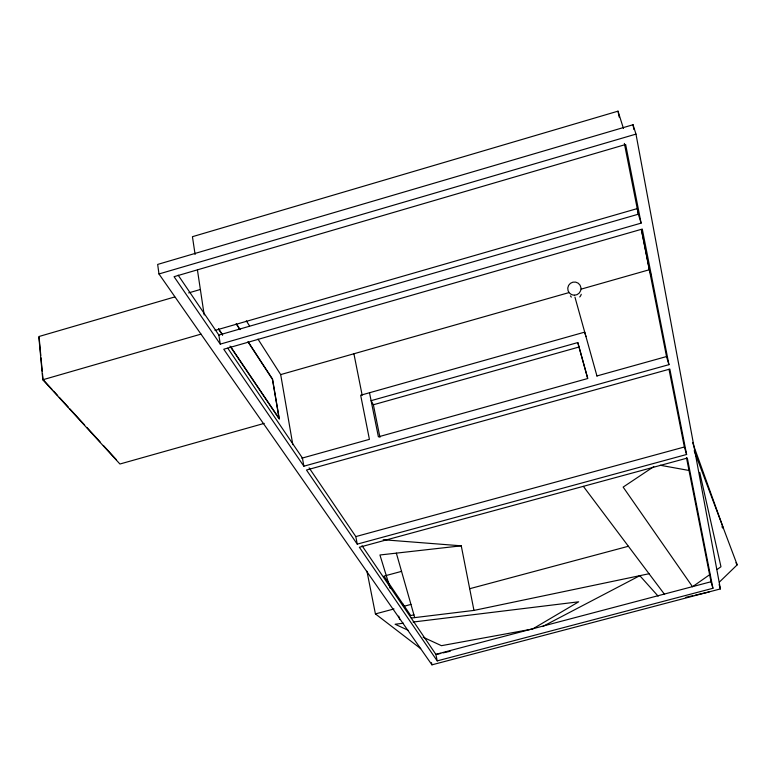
<?xml version="1.0" encoding="UTF-8"?>
<svg xmlns="http://www.w3.org/2000/svg" width="776" height="776" viewBox="0 0 776 776"><rect width="100%" height="100%" fill="white"/><g stroke="black" fill="none" stroke-linecap="round" stroke-linejoin="round"><path stroke-width="1.16" d="M719.362 582.097L737.2 564.841L694.19 450.701M710.176 574.337L692.522 586.734L623.147 487.095L653.79 466.618M717.043 569.516L720.972 566.761L699.729 472.419M542.56 626.562L639.812 575.685L658.135 596.152M623.438 128.428L618.006 111.162L192.438 236.69L195.106 254.48M633.003 124.752L157.664 264.422L158.973 273.967L431.951 664.838L720.409 588.916L635.981 134.112L633.003 124.752L633.885 129.514M158.973 273.967L635.981 134.112M174.687 296.965L38.8 336.561L42.806 379.765L119.931 464.009L264.199 423.386M188.626 292.901L200.247 289.516M42.806 379.765L201.032 334.116M215 330.401L637.203 208.608M178.15 275.16L218.861 335.067L638.347 214.205L624.36 143.424M220.258 344.127L641.112 223.129L625.65 144.501L174.066 276.683L220.258 344.127L218.861 335.067M257.981 339.102L280.689 374.595L568.692 292.678M581.399 289.06L649.347 269.738L641.393 229.502M587.694 378.213L577.79 342.565L371.103 400.668L373.372 404.771L379.949 437.334M373.372 404.771L579.09 346.998M301.709 458.218L369.415 439.352L360.665 395.236L584.706 332.128L585.967 336.609M596.938 375.953L666.526 356.553L641.403 229.657M303.862 466.201L668.951 364.662L642.276 229.065L223.75 349.229L303.862 466.201L302.427 458.024L227.775 348.181M309.11 467.85L355.825 536.585L684.364 446.995L668.999 369.26M357.241 544.141L686.615 454.484L669.824 369.075L306.481 470.023L357.241 544.141L355.825 536.585M401.541 571.369L383.994 576.102L410.776 615.611L413.899 614.776M366.951 571.214L375.419 613.913L394.014 608.947M410.95 604.417L403.636 606.366L402.967 604.097M469.693 588.712L628.395 546.265M362.023 545.693L435.86 654.343L711 581.757L686.469 457.675M437.208 660.89L712.931 588.276L687.323 458.063L359.375 547.245L437.208 660.89L435.86 654.343M436.015 654.507L440.749 653.431M443.096 652.888L450.206 651.268M685.868 597.297L692.852 595.696M695.189 595.163L709.167 591.962M411.261 618.035L473.961 610.411L649.046 573.745M403.501 623.215L395.11 624.243L408.04 630.228M413.104 622.042L578.683 601.807L532.608 629.006L441.447 645.68L423.124 637.203M473.961 610.411L461.254 545.819L379.939 554.986L390.173 588.257M383.179 539.727L461.254 545.819M660.24 465.26L689.272 470.518M375.419 613.913L420.718 648.658M721.816 526.807L723.484 528.446L692.532 442.456M51.992 389.31L43.02 379.512L42.467 373.498M53.622 391.094L57.696 395.547M59.325 397.331L68.298 407.128M69.927 408.913L84.603 424.947M87.048 427.625L100.085 441.884M103.353 445.443L116.39 459.702M583.368 486.368L664.605 594.445M218.609 328.849L222.644 334.815M230.705 346.756L279.069 418.361L272.444 379.338L247.922 341.779M218.483 329.082L222.537 335.087M229.977 346.086L279.331 419.127L272.531 379.105L248.378 342.1M236.699 324.193L239.396 328.714M236.146 323.747L239.978 329.606L239.891 329.092M246.302 320.847L249.542 325.92M735.949 562.765L737.2 564.841M638.347 214.205L641.112 223.129M649.347 269.738L651.491 276.683M398.728 616.105L399.747 619.442M666.487 356.562L668.951 364.662M684.364 446.995L686.615 454.484M719.119 584.58L720.409 588.916M711 581.757L712.931 588.276M396.352 553.133L414.714 617.618M574.958 297.16L596.986 376.098M577.79 342.565L587.704 378.523L378.397 436.849L369.502 392.743M431.505 662.665L431.951 664.838M353.914 353.769L362.169 395.246M618.006 111.162L619.18 117.079M637.183 208.201L638.357 214.118M280.689 374.595L292.804 444.667M197.424 269.893L204.195 314.969M39.12 337.395L40.788 355.447M41.012 357.852L42.243 371.093M581.234 294.288A5.927 5.888 -37.5 0 1 579.73 296.965M571.369 297.092A5.927 5.888 -37.5 0 1 570.418 295.889M574.434 295.239A6.654 6.606 -38.6 0 0 580.079 285.209A6.654 6.606 -38.6 0 0 568.595 285.393A6.654 6.606 -38.6 0 0 574.434 295.239"/></g></svg>
